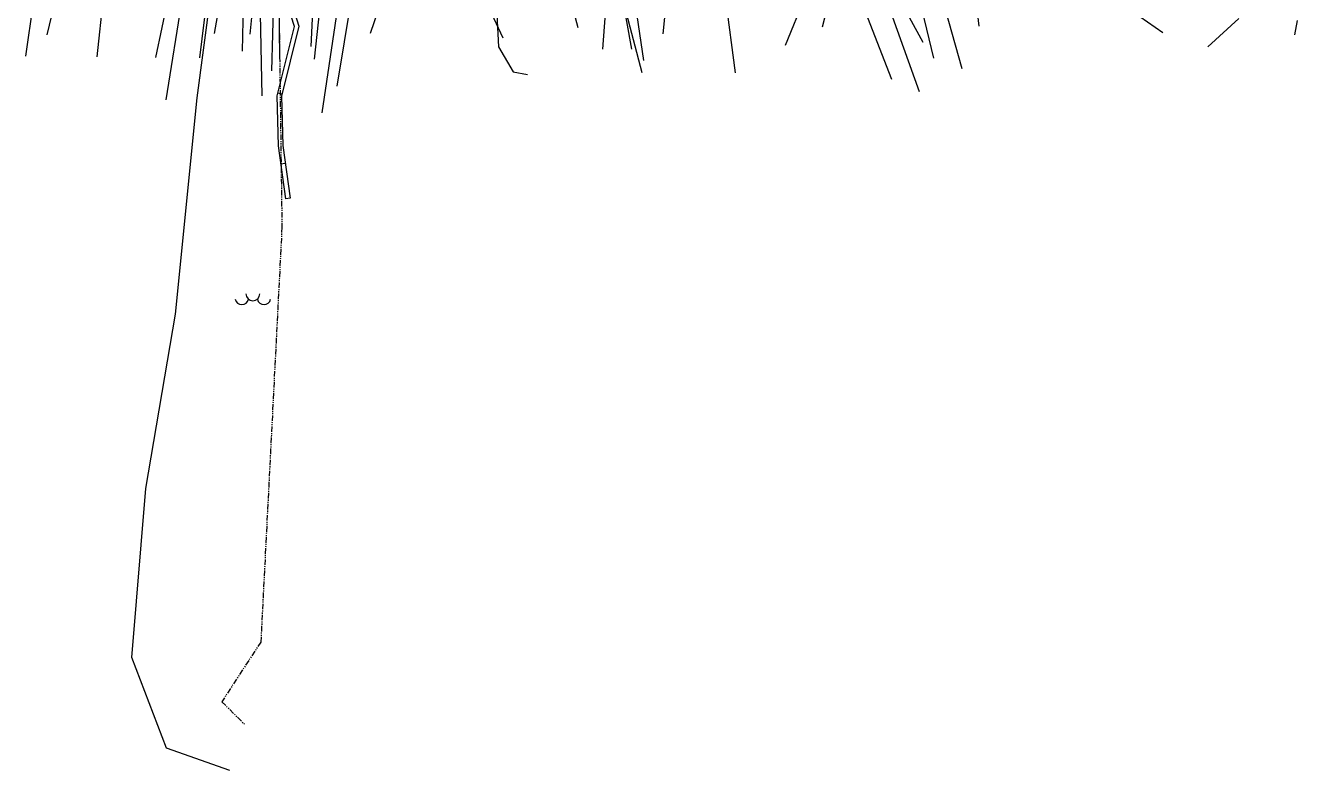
# Model space of a CAD drawing. Header units: metres. Extents: x 139929 to 142176, y 6401995 to 6404420.
# Drawn here: x 140588.9 to 140732.3, y 6402003.5 to 6402087.5 of the extents above; entities that cross this region are included whole.
import ezdxf

# ---------------------------------------------------------------- set-up
doc = ezdxf.new("R2010")
doc.units = ezdxf.units.M
doc.header["$LTSCALE"] = 0.5
doc.linetypes.add('PHANTOM', pattern=[2.5, 1.25, -0.25, 0.25, -0.25, 0.25, -0.25])
doc.layers.get('0').update_dxf_attribs({"color": 1})
doc.layers.add('FAS_TRAKT_GRÄNS', color=96, linetype='Continuous', lineweight=35)
for name, color, linetype in [('M-BEF-MARKLINJE', 4, 'Continuous'), ('M-BEF-MUR', 4, 'Continuous'), ('M-BEF-NIVÅKURVA-PRIMÄR-0.5M', 12, 'Continuous'), ('M-BEF-NIVÅKURVA-PRIMÄR-1.0M', 12, 'Continuous'), ('M-GR-FASTIGHETSGRÄNS', 3, 'PHANTOM'), ('M-GR-TRAKTGRÄNS', 7, 'PHANTOM')]:
    doc.layers.add(name, color=color, linetype=linetype)

# ---------------------------------------------------------------- blocks, each defined once
blk = doc.blocks.new('PRI_M_BERG')
for centre, radius, start, end in [((-1.25, 0.43), 0.765, 192.2902, 347.7098), ((0, 0.87), 0.784, 180, 0), ((1.25, 0.43), 0.765, 192.2902, 347.7098)]:
    blk.add_arc(centre, radius, start, end)

msp = doc.modelspace()

# ---------------------------------------------------------------- linework, layer by layer
at = {"layer": 'FAS_TRAKT_GRÄNS', "color": 1, "linetype": 'Continuous', "lineweight": -3}
msp.add_line((140617.34, 6402097.7), (140617.52, 6402083.73), dxfattribs=at)
at = {"layer": 'M-BEF-MARKLINJE', "lineweight": -3}
for p, q in [((140608.21, 6402079.34), (140611.29, 6402102.55)), ((140642, 6402088.71), (140642.19, 6402085.07)), ((140642.19, 6402085.07), (140643.86, 6402082.24)), ((140643.86, 6402082.24), (140645.46, 6402081.96)), ((140605.78, 6402054.96), (140608.21, 6402079.34)), ((140602.42, 6402035.3), (140605.78, 6402054.96)), ((140600.87, 6402016.25), (140602.42, 6402035.3)), ((140604.76, 6402006.06), (140600.87, 6402016.25)), ((140611.92, 6402003.53), (140604.76, 6402006.06))]:
    msp.add_line(p, q, dxfattribs=at)
at = {"layer": 'M-BEF-MARKLINJE'}
msp.add_line((140658.39, 6402082.13, 42.57), (140656.43, 6402089.57, 41.99), dxfattribs=at)
at = {"layer": 'M-BEF-MUR'}
for p, q in [((140619.18, 6402087.38, 38.79), (140617.2, 6402093.53, 38.12)), ((140617.69, 6402093.65, 38.12), (140619.7, 6402087.4, 38.79))]:
    msp.add_line(p, q, dxfattribs=at)
at = {"layer": 'M-BEF-MUR', "lineweight": -3}
for p, q in [((140619.18, 6402087.38), (140617.2, 6402093.53)), ((140617.69, 6402093.65), (140619.7, 6402087.4)), ((140617.23, 6402079.56), (140619.18, 6402087.38)), ((140619.7, 6402087.4), (140617.73, 6402079.5)), ((140617.31, 6402079.87), (140617.79, 6402079.75)), ((140617.4, 6402073.9), (140617.23, 6402079.56)), ((140617.73, 6402079.5), (140617.89, 6402073.94)), ((140618.21, 6402067.94), (140617.4, 6402073.9)), ((140617.89, 6402073.94), (140618.71, 6402068.01)), ((140617.67, 6402071.9), (140618.16, 6402071.97)), ((140618.71, 6402068.01), (140618.21, 6402067.94))]:
    msp.add_line(p, q, dxfattribs=at)
at = {"layer": 'M-BEF-NIVÅKURVA-PRIMÄR-0.5M', "linetype": 'Continuous', "lineweight": -3}
for p, q in [((140598.34, 6402097.02, 30.5), (140596.91, 6402083.94, 30.5)), ((140607.3, 6402095.43, 32.5), (140604.7, 6402079.09, 32.5)), ((140611.61, 6402094.86, 34.5), (140610.14, 6402086.58, 34.5)), ((140616.95, 6402095.02, 37.5), (140616.61, 6402082.36, 37.5)), ((140614.82, 6402093.47, 36.5), (140614.18, 6402086.51, 36.5)), ((140622.38, 6402092.62, 39.5), (140621.4, 6402083.69, 39.5)), ((140657.11, 6402093.09, 42.5), (140658.55, 6402083.53, 42.5)), ((140661.42, 6402093.2, 43.5), (140660.71, 6402086.55, 43.5)), ((140629.28, 6402091.17, 41.5), (140627.73, 6402086.56, 41.5)), ((140677.14, 6402091.7, 45.5), (140674.52, 6402085.21, 45.5)), ((140589.74, 6402090.01, 28.5), (140588.87, 6402084.02, 28.5)), ((140609.3, 6402090.58, 33.5), (140608.49, 6402083.82, 33.5)), ((140625.7, 6402091.02, 40.5), (140623.97, 6402080.65, 40.5)), ((140654.33, 6402090.35, 41.5), (140653.9, 6402084.8, 41.5)), ((140667.77, 6402090.45, 44.5), (140668.86, 6402082.15, 44.5)), ((140689.66, 6402090.37, 48.5), (140691.23, 6402083.79, 48.5)), ((140686.62, 6402088.41, 47.5), (140689.62, 6402080.03, 47.5)), ((140717.08, 6402086.66, 50.5), (140714.47, 6402088.46, 50.5)), ((140725.63, 6402088.26, 50.5), (140722.14, 6402085.06, 50.5)), ((140731.96, 6402086.44, 50.5), (140732.27, 6402088.04, 50.5))]:
    msp.add_line(p, q, dxfattribs=at)
at = {"layer": 'M-BEF-NIVÅKURVA-PRIMÄR-1.0M', "linetype": 'Continuous', "lineweight": -3}
for p, q in [((140595.25, 6402102.6, 29), (140591.26, 6402086.42, 29)), ((140695.18, 6402097.51, 50), (140696.35, 6402087.39, 50)), ((140606.17, 6402096.33, 32), (140603.52, 6402083.87, 32)), ((140621.56, 6402095.88, 39), (140621.04, 6402085.12, 39)), ((140681.02, 6402096.28, 46), (140678.66, 6402087.29, 46)), ((140655.59, 6402093.77, 42), (140657.17, 6402084.82, 42)), ((140615.27, 6402092.04, 37), (140615.51, 6402079.54, 37)), ((140650.07, 6402091.31, 41), (140651.15, 6402087.25, 41)), ((140613.42, 6402089.77, 36), (140613.28, 6402084.6, 36)), ((140692.1, 6402090.93, 49), (140694.43, 6402082.63, 49)), ((140624.01, 6402089.23, 40), (140622.26, 6402077.65, 40)), ((140642.7, 6402086.04, 41), (140641.43, 6402088.8, 41)), ((140683.77, 6402088.36, 47), (140686.51, 6402081.44, 47)), ((140688.49, 6402088.41, 48), (140690.02, 6402085.59, 48))]:
    msp.add_line(p, q, dxfattribs=at)
at = {"layer": 'M-GR-FASTIGHETSGRÄNS'}
for p, q in [((140617.34, 6402097.7), (140617.52, 6402083.73)), ((140617.34, 6402097.7), (140617.78, 6402064.77)), ((140617.78, 6402064.77), (140615.4, 6402018.01)), ((140615.4, 6402018.01), (140611, 6402011.28)), ((140611, 6402011.28), (140613.55, 6402008.76))]:
    msp.add_line(p, q, dxfattribs=at)
at = {"layer": 'M-GR-TRAKTGRÄNS', "lineweight": -3}
for p, q in [((140617.34, 6402097.7), (140617.78, 6402064.77)), ((140617.78, 6402064.77), (140615.4, 6402018.01)), ((140615.4, 6402018.01), (140611, 6402011.28)), ((140611, 6402011.28), (140613.55, 6402008.76))]:
    msp.add_line(p, q, dxfattribs=at)

# ---------------------------------------------------------------- block references
at = {"layer": 'M-BEF-MARKLINJE'}
msp.add_blockref('PRI_M_BERG', (140614.51, 6402056.37, 37.91), dxfattribs=at)

doc.saveas('drawing.dxf')
